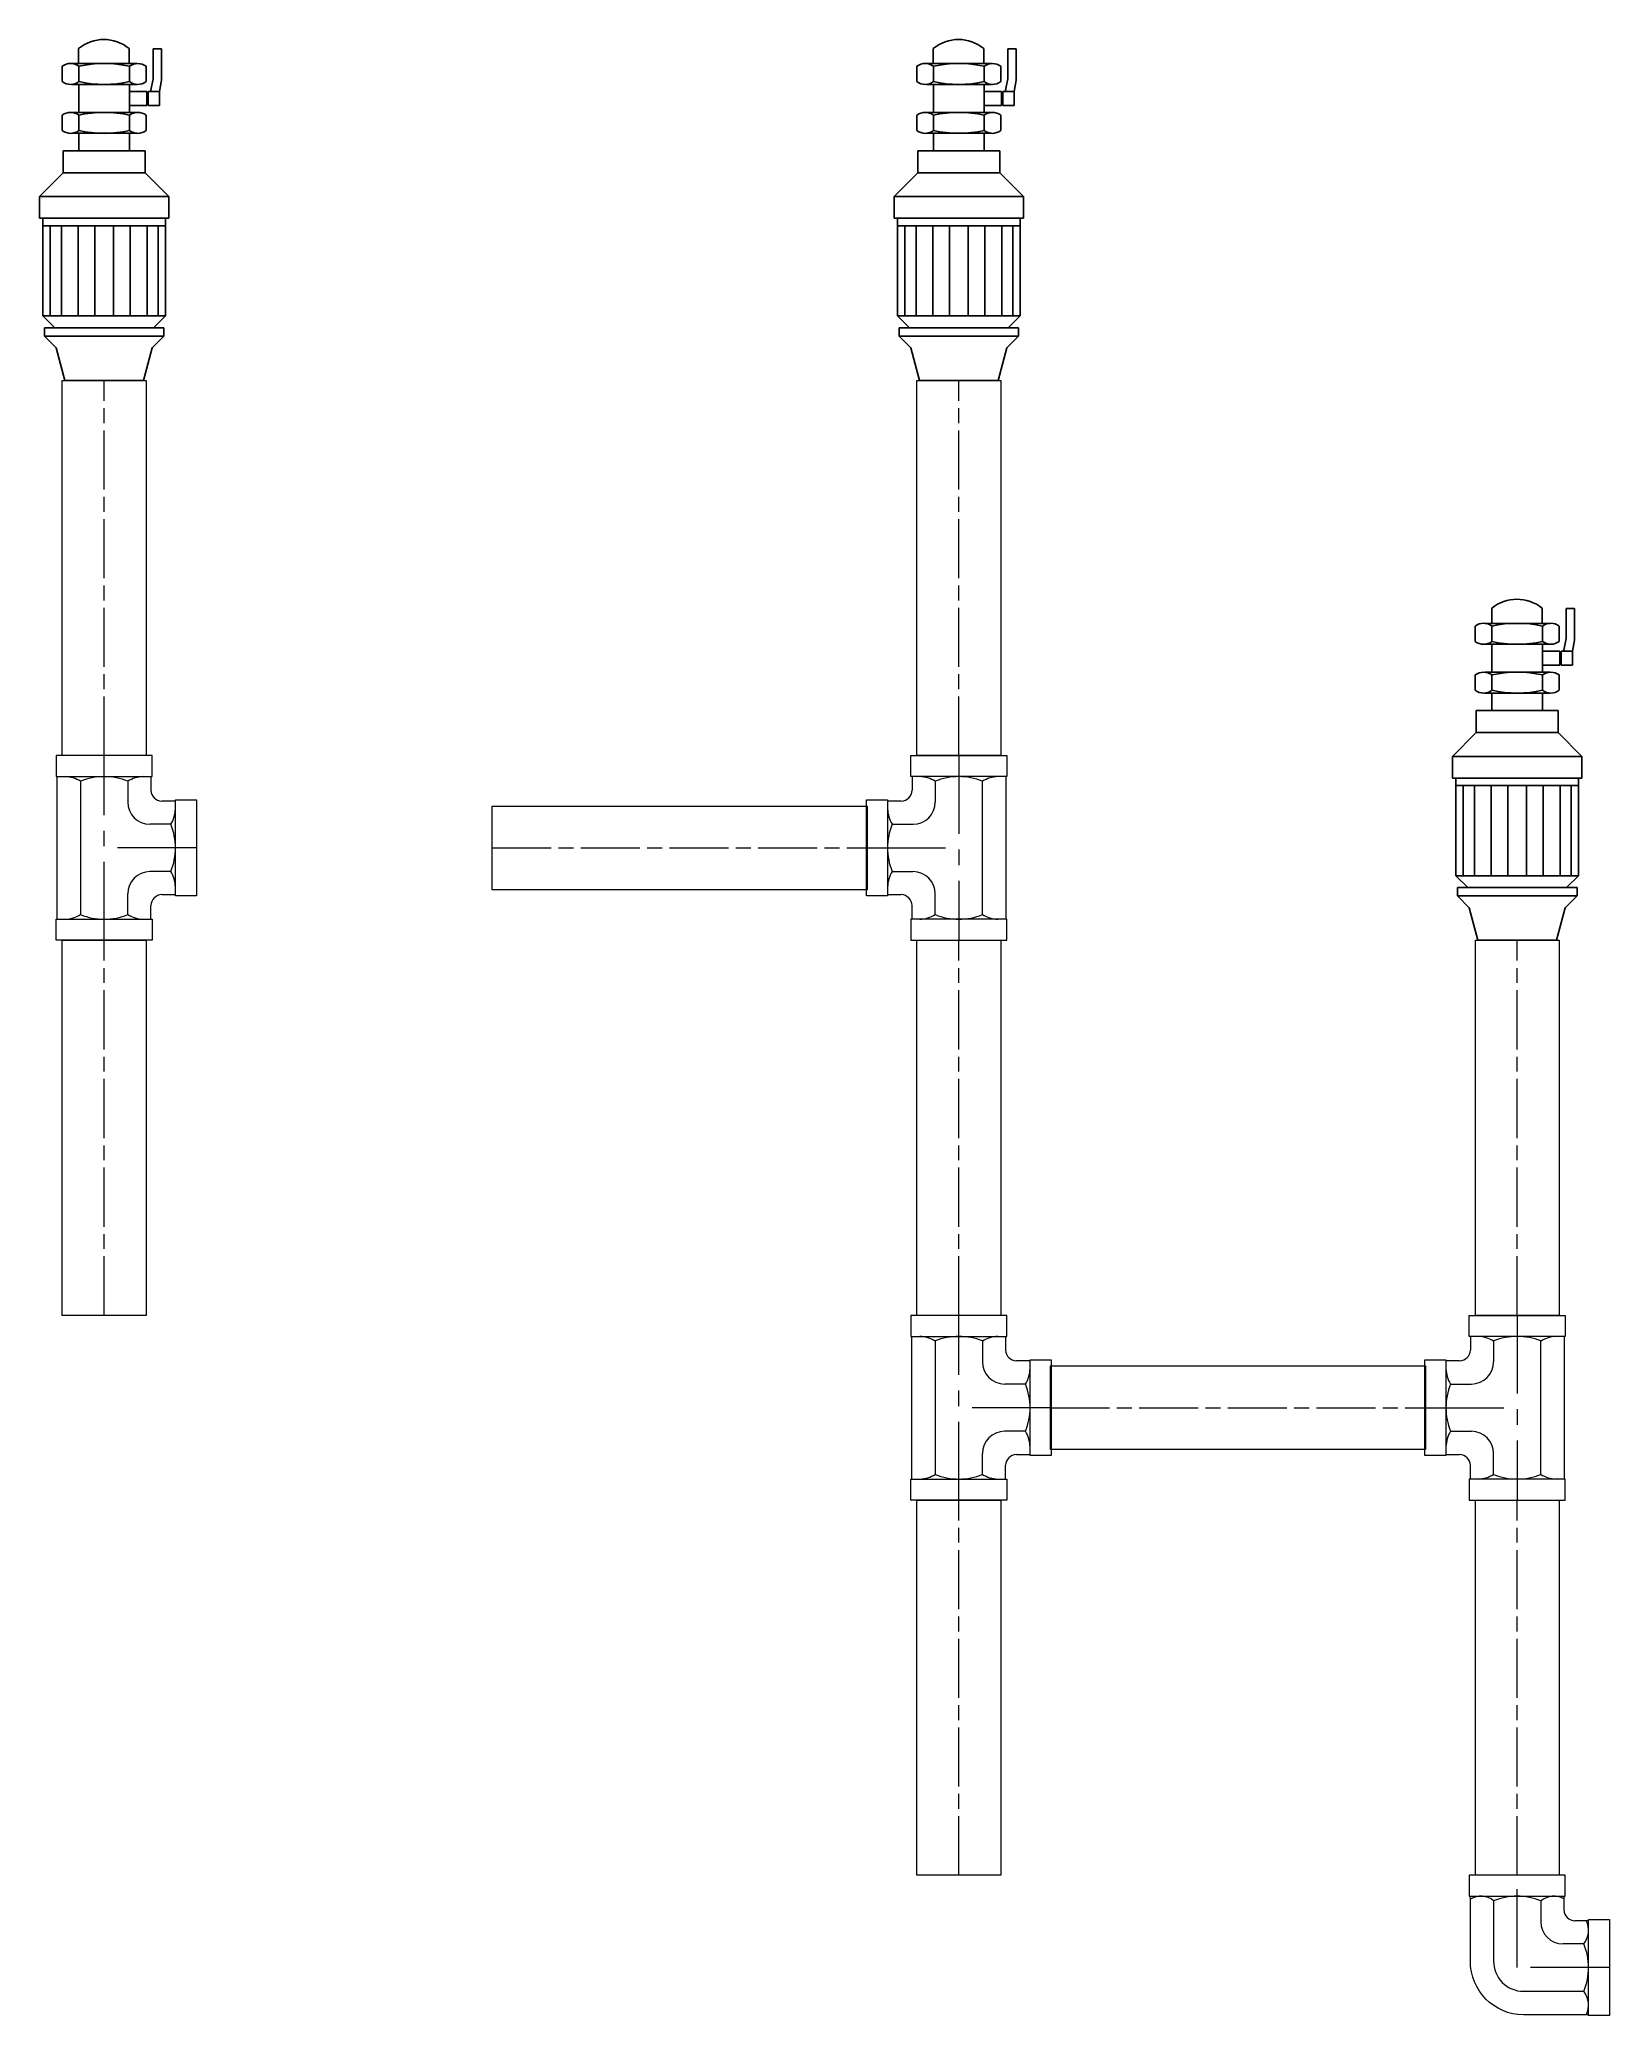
# Model space of a CAD drawing. Header units: millimetres. Extents: x 240 to 877, y 0 to 802.
import ezdxf

# ---------------------------------------------------------------- set-up
doc = ezdxf.new("R2010")
doc.units = ezdxf.units.MM
doc.linetypes.add('ACAD_ISO08W100', pattern=[36, 24, -3, 6, -3])
doc.linetypes.add('CENTER', pattern=[50.8, 31.75, -6.35, 6.35, -6.35])
doc.layers.add('1', color=7, linetype='Continuous')
doc.layers.add('CENTER', color=1, linetype='ACAD_ISO08W100', lineweight=0)

# ---------------------------------------------------------------- blocks, each defined once
blk = doc.blocks.new('1 PIPE')
at = {"layer": '1', "lineweight": 0}
blk.add_lwpolyline([(-152.31, 17), (0, 17), (0, -17), (-152.31, -17)], close=True, dxfattribs=at)
at = {"layer": 'CENTER', "lineweight": 0}
blk.add_line((-152.31, 0), (0, 0), dxfattribs=at)

msp = doc.modelspace()

# ---------------------------------------------------------------- linework, layer by layer
for p, q in [((255.88, 792.3, 22), (255.88, 798.42, 22)), ((276.38, 792.3, 22), (276.38, 798.42, 22)), ((289.51, 798.3, 22), (286.12, 798.3, 22)), ((286.12, 786.07, 22), (286.12, 798.3, 22)), ((289.51, 785.52, 22), (289.51, 798.3, 22)), ((602.83, 792.3, 22), (602.83, 798.42, 22)), ((623.34, 792.3, 22), (623.34, 798.42, 22)), ((636.46, 798.3, 22), (633.07, 798.3, 22)), ((633.07, 786.07, 22), (633.07, 798.3, 22)), ((636.46, 785.52, 22), (636.46, 798.3, 22)), ((249.22, 784.95, 22), (249.22, 791.17, 22)), ((253.07, 792.3, 22), (267.07, 792.3, 22)), ((256, 784.95, 22), (256, 791.17, 22)), ((267.07, 792.3, 22), (279.5, 792.3, 22)), ((276.5, 784.95, 22), (276.5, 791.17, 22)), ((283.28, 784.95, 22), (283.28, 791.17, 22)), ((285.24, 781.44, 22), (286.12, 786.07, 22)), ((596.17, 784.95, 22), (596.17, 791.17, 22)), ((600.02, 792.3, 22), (614.02, 792.3, 22)), ((602.95, 784.95, 22), (602.95, 791.17, 22)), ((614.02, 792.3, 22), (626.45, 792.3, 22)), ((623.45, 784.95, 22), (623.45, 791.17, 22)), ((630.23, 784.95, 22), (630.23, 791.17, 22)), ((632.19, 781.44, 22), (633.07, 786.07, 22)), ((267.07, 783.82, 22), (253.07, 783.82, 22)), ((256, 772.53, 22), (256, 783.83, 22)), ((267.07, 783.82, 22), (279.5, 783.82, 22)), ((276.5, 772.53, 22), (276.5, 783.83, 22)), ((276.5, 780.96, 22), (283.52, 780.96, 22)), ((283.52, 780.96, 22), (283.52, 775.31, 22)), ((283.52, 780.68, 22), (284.08, 780.68, 22)), ((284.08, 780.96, 22), (284.08, 775.31, 22)), ((284.08, 780.96, 22), (288.66, 780.96, 22)), ((285.24, 780.96, 22), (285.24, 781.44, 22)), ((288.66, 780.96, 22), (289.51, 785.52, 22)), ((288.66, 780.96, 22), (288.66, 775.31, 22)), ((614.02, 783.82, 22), (600.02, 783.82, 22)), ((602.95, 772.53, 22), (602.95, 783.83, 22)), ((614.02, 783.82, 22), (626.45, 783.82, 22)), ((623.45, 772.53, 22), (623.45, 783.83, 22)), ((623.45, 780.96, 22), (630.47, 780.96, 22)), ((630.47, 780.96, 22), (630.47, 775.31, 22)), ((630.47, 780.68, 22), (631.03, 780.68, 22)), ((631.03, 780.96, 22), (631.03, 775.31, 22)), ((631.03, 780.96, 22), (635.61, 780.96, 22)), ((632.19, 780.96, 22), (632.19, 781.44, 22)), ((635.61, 780.96, 22), (636.46, 785.52, 22)), ((635.61, 780.96, 22), (635.61, 775.31, 22)), ((249.22, 765.11, 22), (249.22, 771.33, 22)), ((253.07, 772.46, 22), (267.07, 772.46, 22)), ((256, 765.11, 22), (256, 771.33, 22)), ((267.07, 772.46, 22), (279.5, 772.46, 22)), ((276.5, 775.31, 22), (283.52, 775.31, 22)), ((276.5, 765.11, 22), (276.5, 771.33, 22)), ((283.28, 765.11, 22), (283.28, 771.33, 22)), ((283.52, 775.6, 22), (284.08, 775.6, 22)), ((284.08, 775.31, 22), (288.66, 775.31, 22)), ((596.17, 765.11, 22), (596.17, 771.33, 22)), ((600.02, 772.46, 22), (614.02, 772.46, 22)), ((602.95, 765.11, 22), (602.95, 771.33, 22)), ((614.02, 772.46, 22), (626.45, 772.46, 22)), ((623.45, 775.31, 22), (630.47, 775.31, 22)), ((623.45, 765.11, 22), (623.45, 771.33, 22)), ((630.23, 765.11, 22), (630.23, 771.33, 22)), ((630.47, 775.6, 22), (631.03, 775.6, 22)), ((631.03, 775.31, 22), (635.61, 775.31, 22)), ((267.07, 763.98, 22), (253.07, 763.98, 22)), ((256, 764.01, 22), (256, 756.91, 22)), ((267.07, 763.98, 22), (279.5, 763.98, 22)), ((276.5, 764.05, 22), (276.5, 756.87, 22)), ((614.02, 763.98, 22), (600.02, 763.98, 22)), ((602.95, 764.01, 22), (602.95, 756.91, 22)), ((614.02, 763.98, 22), (626.45, 763.98, 22)), ((623.45, 764.05, 22), (623.45, 756.87, 22)), ((249.64, 756.87, 22), (282.86, 756.87, 22)), ((249.64, 756.87, 22), (249.64, 747.93, 22)), ((282.86, 756.87, 22), (282.86, 747.93, 22)), ((596.59, 756.87, 22), (629.81, 756.87, 22)), ((596.59, 756.87, 22), (596.59, 747.93, 22)), ((629.81, 756.87, 22), (629.81, 747.93, 22)), ((249.64, 747.93, 22), (240, 738.29, 22)), ((249.64, 747.93, 22), (282.86, 747.93, 22)), ((282.86, 747.93, 22), (292.5, 738.29, 22)), ((596.59, 747.93, 22), (586.95, 738.29, 22)), ((596.59, 747.93, 22), (629.81, 747.93, 22)), ((629.81, 747.93, 22), (639.46, 738.29, 22)), ((240, 738.29, 22), (292.5, 738.29, 22)), ((240, 738.29, 22), (240, 729.48, 22)), ((292.5, 738.29, 22), (292.5, 729.48, 22)), ((586.95, 738.29, 22), (639.46, 738.29, 22)), ((586.95, 738.29, 22), (586.95, 729.48, 22)), ((639.46, 738.29, 22), (639.46, 729.48, 22)), ((240, 729.48, 22), (292.5, 729.48, 22)), ((241.36, 729.48, 22), (241.36, 726.48, 22)), ((241.36, 726.48, 22), (291.14, 726.48, 22)), ((241.36, 726.48, 22), (241.36, 689.84, 22)), ((244.3, 726.48, 22), (244.3, 689.84, 22)), ((248.87, 726.48, 22), (248.87, 689.84, 22)), ((255.68, 726.48, 22), (255.68, 689.84, 22)), ((262.5, 726.48, 22), (262.5, 689.84, 22)), ((270, 726.48, 22), (270, 689.84, 22)), ((276.82, 726.48, 22), (276.82, 689.84, 22)), ((283.64, 726.48, 22), (283.64, 689.84, 22)), ((288.2, 726.48, 22), (288.2, 689.84, 22)), ((291.14, 729.48, 22), (291.14, 726.48, 22)), ((291.14, 726.48, 22), (291.14, 689.84, 22)), ((586.95, 729.48, 22), (639.46, 729.48, 22)), ((588.31, 729.48, 22), (588.31, 726.48, 22)), ((588.31, 726.48, 22), (638.09, 726.48, 22)), ((588.31, 726.48, 22), (588.31, 689.84, 22)), ((591.25, 726.48, 22), (591.25, 689.84, 22)), ((595.82, 726.48, 22), (595.82, 689.84, 22)), ((602.64, 726.48, 22), (602.64, 689.84, 22)), ((609.45, 726.48, 22), (609.45, 689.84, 22)), ((616.95, 726.48, 22), (616.95, 689.84, 22)), ((623.77, 726.48, 22), (623.77, 689.84, 22)), ((630.59, 726.48, 22), (630.59, 689.84, 22)), ((635.15, 726.48, 22), (635.15, 689.84, 22)), ((638.09, 729.48, 22), (638.09, 726.48, 22)), ((638.09, 726.48, 22), (638.09, 689.84, 22)), ((241.36, 689.84, 22), (291.14, 689.84, 22)), ((241.36, 689.84, 22), (246.19, 685.02, 22)), ((291.14, 689.84, 22), (286.32, 685.02, 22)), ((588.31, 689.84, 22), (638.09, 689.84, 22)), ((588.31, 689.84, 22), (593.14, 685.02, 22)), ((638.09, 689.84, 22), (633.27, 685.02, 22)), ((246.19, 685.02, 22), (241.97, 685.02, 22)), ((241.97, 685.02, 22), (241.97, 681.68, 22)), ((246.19, 685.02, 22), (290.53, 685.02, 22)), ((290.53, 685.02, 22), (290.53, 681.68, 22)), ((593.14, 685.02, 22), (588.92, 685.02, 22)), ((588.92, 685.02, 22), (588.92, 681.68, 22)), ((593.14, 685.02, 22), (637.48, 685.02, 22)), ((637.48, 685.02, 22), (637.48, 681.68, 22)), ((241.97, 681.68, 22), (290.53, 681.68, 22)), ((241.97, 681.68, 22), (246.79, 676.85, 22)), ((246.79, 676.85, 22), (250.32, 663.68, 22)), ((285.71, 676.85, 22), (282.18, 663.68, 22)), ((290.53, 681.68, 22), (285.71, 676.85, 22)), ((588.92, 681.68, 22), (637.48, 681.68, 22)), ((588.92, 681.68, 22), (593.74, 676.85, 22)), ((593.74, 676.85, 22), (597.27, 663.68, 22)), ((632.66, 676.85, 22), (629.13, 663.68, 22)), ((637.48, 681.68, 22), (632.66, 676.85, 22)), ((250.32, 663.68, 22), (282.18, 663.68, 22)), ((597.27, 663.68, 22), (629.13, 663.68, 22)), ((829.51, 565.07, 22), (829.51, 571.2, 22)), ((850.01, 565.07, 22), (850.01, 571.2, 22)), ((863.14, 571.08, 22), (859.75, 571.08, 22)), ((859.75, 558.85, 22), (859.75, 571.08, 22)), ((863.14, 558.29, 22), (863.14, 571.08, 22)), ((822.85, 557.73, 22), (822.85, 563.94, 22)), ((826.7, 565.07, 22), (840.7, 565.07, 22)), ((829.63, 557.73, 22), (829.63, 563.94, 22)), ((840.7, 565.07, 22), (853.13, 565.07, 22)), ((850.13, 557.73, 22), (850.13, 563.94, 22)), ((856.91, 557.73, 22), (856.91, 563.94, 22)), ((840.7, 556.6, 22), (826.7, 556.6, 22)), ((829.63, 545.3, 22), (829.63, 556.6, 22)), ((840.7, 556.6, 22), (853.13, 556.6, 22)), ((850.13, 545.3, 22), (850.13, 556.6, 22)), ((850.13, 553.74, 22), (857.14, 553.74, 22)), ((857.14, 553.74, 22), (857.14, 548.09, 22)), ((857.14, 553.46, 22), (857.71, 553.46, 22)), ((857.71, 553.74, 22), (857.71, 548.09, 22)), ((857.71, 553.74, 22), (862.28, 553.74, 22)), ((858.87, 554.22, 22), (859.75, 558.85, 22)), ((858.87, 553.74, 22), (858.87, 554.22, 22)), ((862.28, 553.74, 22), (863.14, 558.29, 22)), ((862.28, 553.74, 22), (862.28, 548.09, 22)), ((850.13, 548.09, 22), (857.14, 548.09, 22)), ((857.14, 548.37, 22), (857.71, 548.37, 22)), ((857.71, 548.09, 22), (862.28, 548.09, 22)), ((822.85, 537.89, 22), (822.85, 544.1, 22)), ((826.7, 545.23, 22), (840.7, 545.23, 22)), ((829.63, 537.89, 22), (829.63, 544.1, 22)), ((840.7, 545.23, 22), (853.13, 545.23, 22)), ((850.13, 537.89, 22), (850.13, 544.1, 22)), ((856.91, 537.89, 22), (856.91, 544.1, 22)), ((823.27, 529.64, 22), (856.49, 529.64, 22)), ((823.27, 529.64, 22), (823.27, 520.71, 22)), ((840.7, 536.76, 22), (826.7, 536.76, 22)), ((829.63, 536.78, 22), (829.63, 529.68, 22)), ((840.7, 536.76, 22), (853.13, 536.76, 22)), ((850.13, 536.82, 22), (850.13, 529.64, 22)), ((856.49, 529.64, 22), (856.49, 520.71, 22)), ((823.27, 520.71, 22), (813.63, 511.06, 22)), ((823.27, 520.71, 22), (856.49, 520.71, 22)), ((856.49, 520.71, 22), (866.13, 511.06, 22)), ((813.63, 511.06, 22), (866.13, 511.06, 22)), ((813.63, 511.06, 22), (813.63, 502.25, 22)), ((866.13, 511.06, 22), (866.13, 502.25, 22)), ((813.63, 502.25, 22), (866.13, 502.25, 22)), ((814.99, 502.25, 22), (814.99, 499.25, 22)), ((814.99, 499.25, 22), (864.77, 499.25, 22)), ((814.99, 499.25, 22), (814.99, 462.61, 22)), ((817.93, 499.25, 22), (817.93, 462.61, 22)), ((822.49, 499.25, 22), (822.49, 462.61, 22)), ((829.31, 499.25, 22), (829.31, 462.61, 22)), ((836.13, 499.25, 22), (836.13, 462.61, 22)), ((843.63, 499.25, 22), (843.63, 462.61, 22)), ((850.45, 499.25, 22), (850.45, 462.61, 22)), ((857.27, 499.25, 22), (857.27, 462.61, 22)), ((861.83, 499.25, 22), (861.83, 462.61, 22)), ((864.77, 502.25, 22), (864.77, 499.25, 22)), ((864.77, 499.25, 22), (864.77, 462.61, 22)), ((814.99, 462.61, 22), (864.77, 462.61, 22)), ((814.99, 462.61, 22), (819.81, 457.79, 22)), ((819.81, 457.79, 22), (815.6, 457.79, 22)), ((815.6, 457.79, 22), (815.6, 454.45, 22)), ((819.81, 457.79, 22), (864.16, 457.79, 22)), ((864.77, 462.61, 22), (859.95, 457.79, 22)), ((864.16, 457.79, 22), (864.16, 454.45, 22)), ((815.6, 454.45, 22), (864.16, 454.45, 22)), ((815.6, 454.45, 22), (820.42, 449.63, 22)), ((820.42, 449.63, 22), (823.95, 436.46, 22)), ((859.34, 449.63, 22), (855.81, 436.46, 22)), ((864.16, 454.45, 22), (859.34, 449.63, 22)), ((823.95, 436.46, 22), (855.81, 436.46, 22))]:
    msp.add_line(p, q)
at = {"color": 1, "linetype": 'CENTER', "lineweight": 9}
for p, q in [((266.25, 436.46, 22), (266.25, 511.37, 22)), ((613.2, 511.37, 22), (613.2, 436.46, 22)), ((576.02, 473.91, 22), (613.2, 473.91, 22)), ((613.2, 209.23, 22), (613.2, 284.15, 22)), ((839.88, 284.15, 22), (839.88, 209.23, 22)), ((650.39, 246.69, 22), (613.2, 246.69, 22)), ((802.7, 246.69, 22), (839.88, 246.69, 22)), ((839.88, 19.46, 22), (839.88, 56.92, 22)), ((877.06, 19.46, 22), (839.88, 19.46, 22))]:
    msp.add_line(p, q, dxfattribs=at)
at = {"lineweight": 9}
for p, q in [((247.23, 444.97, 22), (247.23, 502.85, 22)), ((256.67, 500.99, 22), (256.67, 446.83, 22)), ((275.83, 500.99, 22), (275.83, 492.53, 22)), ((285.23, 502.85, 22), (285.23, 497.3, 22)), ((594.23, 502.85, 22), (594.23, 497.3, 22)), ((594.23, 502.85, 22), (594.23, 497.3, 22)), ((603.63, 500.99, 22), (603.63, 492.53, 22)), ((622.78, 446.83, 22), (622.79, 501, 22)), ((632.23, 502.85, 22), (632.23, 444.97, 22)), ((295.19, 492.89, 22), (289.63, 492.89, 22)), ((293.33, 483.49, 22), (284.87, 483.49, 22)), ((586.12, 483.49, 22), (594.58, 483.49, 22)), ((293.33, 464.34, 22), (284.87, 464.34, 22)), ((586.12, 464.34, 22), (594.58, 464.34, 22)), ((275.83, 446.83, 22), (275.83, 455.29, 22)), ((285.23, 444.97, 22), (285.23, 450.53, 22)), ((285.23, 444.97, 22), (285.23, 450.53, 22)), ((584.26, 454.94, 22), (589.82, 454.94, 22)), ((594.23, 444.97, 22), (594.23, 450.53, 22)), ((603.63, 446.83, 22), (603.63, 455.29, 22)), ((594.18, 217.75, 22), (594.18, 275.63, 22)), ((603.63, 273.77, 22), (603.62, 219.6, 22)), ((622.78, 273.77, 22), (622.78, 265.31, 22)), ((632.18, 275.63, 22), (632.18, 270.07, 22)), ((820.91, 275.63, 22), (820.91, 270.07, 22)), ((820.91, 275.63, 22), (820.91, 270.07, 22)), ((830.3, 273.77, 22), (830.3, 265.31, 22)), ((849.46, 219.61, 22), (849.46, 273.77, 22)), ((858.9, 275.63, 22), (858.9, 217.75, 22)), ((642.14, 265.66, 22), (636.58, 265.66, 22)), ((640.28, 256.27, 22), (631.82, 256.27, 22)), ((812.8, 256.27, 22), (821.26, 256.27, 22)), ((640.28, 237.11, 22), (631.82, 237.11, 22)), ((812.8, 237.11, 22), (821.26, 237.11, 22)), ((622.78, 219.61, 22), (622.78, 228.07, 22)), ((810.94, 227.71, 22), (816.5, 227.71, 22)), ((830.3, 219.61, 22), (830.3, 228.07, 22)), ((632.18, 217.75, 22), (632.18, 223.31, 22)), ((632.18, 217.75, 22), (632.18, 223.31, 22)), ((820.91, 217.75, 22), (820.91, 223.31, 22)), ((858.85, 48.4, 22), (858.85, 42.84, 22)), ((849.46, 46.54, 22), (849.46, 38.08, 22)), ((868.82, 38.44, 22), (863.26, 38.44, 22)), ((866.96, 29.04, 22), (858.5, 29.04, 22))]:
    msp.add_line(p, q, dxfattribs=at)
at = {"color": 7, "linetype": 'CENTER', "lineweight": 9}
msp.add_line((303.44, 473.91, 22), (266.25, 473.91, 22), dxfattribs=at)
at = {"lineweight": 9, "elevation": 22}
for points in [[(820.85, 22.1), (820.85, 48.4)], [(868.82, 0.25), (842.4, 0.25), (842.4, 0.27)]]:
    msp.add_lwpolyline(points, dxfattribs=at)
msp.add_lwpolyline([(830.3, 46.54), (830.3, 22.1, 0.414914), (842.4, 9.81), (866.96, 9.81)], format="xyb", dxfattribs=at)
for centre, radius, start, end in [((266.13, 785.71, 22), 16.33, 51.11321, 128.88679), ((613.08, 785.71, 22), 16.33, 51.11321, 128.88679), ((252.61, 786.74, 22), 5.58, 52.55097, 127.44903), ((266.25, 746.34, 22), 45.99, 77.1201, 102.8799), ((279.89, 786.71, 22), 5.6, 52.7142, 127.2858), ((599.56, 786.74, 22), 5.58, 52.55097, 127.44903), ((613.2, 746.34, 22), 45.99, 77.1201, 102.8799), ((626.84, 786.71, 22), 5.6, 52.7142, 127.2858), ((252.61, 789.38, 22), 5.58, 232.55097, 307.44903), ((266.25, 829.78, 22), 45.99, 257.1201, 282.8799), ((279.89, 789.4, 22), 5.6, 232.7142, 307.2858), ((599.56, 789.38, 22), 5.58, 232.55097, 307.44903), ((613.2, 829.78, 22), 45.99, 257.1201, 282.8799), ((626.84, 789.4, 22), 5.6, 232.7142, 307.2858), ((252.61, 766.9, 22), 5.58, 52.55097, 127.44903), ((266.25, 726.49, 22), 45.99, 77.1201, 102.8799), ((279.89, 766.87, 22), 5.6, 52.7142, 127.2858), ((599.56, 766.9, 22), 5.58, 52.55097, 127.44903), ((613.2, 726.49, 22), 45.99, 77.1201, 102.8799), ((626.84, 766.87, 22), 5.6, 52.7142, 127.2858), ((252.61, 769.54, 22), 5.58, 232.55097, 307.44903), ((266.25, 809.94, 22), 45.99, 257.1201, 282.8799), ((279.89, 769.56, 22), 5.6, 232.7142, 307.2858), ((599.56, 769.54, 22), 5.58, 232.55097, 307.44903), ((613.2, 809.94, 22), 45.99, 257.1201, 282.8799), ((626.84, 769.56, 22), 5.6, 232.7142, 307.2858), ((839.76, 558.49, 22), 16.33, 51.11321, 128.88679), ((826.24, 559.51, 22), 5.58, 52.55097, 127.44903), ((839.88, 519.11, 22), 45.99, 77.1201, 102.8799), ((853.52, 559.49, 22), 5.6, 52.7142, 127.2858), ((826.24, 562.15, 22), 5.58, 232.55097, 307.44903), ((839.88, 602.56, 22), 45.99, 257.1201, 282.8799), ((853.52, 562.18, 22), 5.6, 232.7142, 307.2858), ((826.24, 539.67, 22), 5.58, 52.55097, 127.44903), ((826.24, 542.31, 22), 5.58, 232.55097, 307.44903), ((839.88, 499.27, 22), 45.99, 77.1201, 102.8799), ((839.88, 582.72, 22), 45.99, 257.1201, 282.8799), ((853.52, 539.65, 22), 5.6, 52.7142, 127.2858), ((853.52, 542.34, 22), 5.6, 232.7142, 307.2858)]:
    msp.add_arc(centre, radius, start, end)
at = {"lineweight": 9}
for centre, radius, start, end in [((289.87, 497.53, 22), 4.65, 182.90363, 267.09637), ((589.59, 497.53, 22), 4.65, 272.90363, 357.09637), ((284.95, 492.61, 22), 9.12, 180.45065, 269.12401), ((594.51, 492.61, 22), 9.12, 270.87599, 359.54935), ((284.95, 455.22, 22), 9.12, 90.87599, 179.54935), ((594.51, 455.22, 22), 9.12, 0.45065, 89.12401), ((289.87, 450.3, 22), 4.65, 92.90363, 177.09637), ((589.59, 450.3, 22), 4.65, 2.90363, 87.09637), ((631.9, 265.38, 22), 9.12, 180.45065, 269.12401), ((636.82, 270.31, 22), 4.65, 182.90363, 267.09637), ((816.26, 270.31, 22), 4.65, 272.90363, 357.09637), ((821.19, 265.38, 22), 9.12, 270.87599, 359.54935), ((631.9, 228, 22), 9.12, 90.87599, 179.54935), ((821.19, 228, 22), 9.12, 0.45065, 89.12401), ((636.82, 223.07, 22), 4.65, 92.90363, 177.09637), ((816.26, 223.07, 22), 4.65, 2.90363, 87.09637), ((863.5, 43.08, 22), 4.65, 182.90363, 267.09637), ((858.57, 38.15, 22), 9.12, 180.45065, 269.12401)]:
    msp.add_arc(centre, radius, start, end, dxfattribs=at)
msp.add_open_spline([(842.4, 0.27, 22), (830.5, 0.27, 22), (820.85, 10.05, 22), (820.85, 22.1, 22)], degree=3, dxfattribs=at)
at = {"layer": '1', "lineweight": 0}
for p, q in [((246.79, 511.37, 22), (246.79, 502.85, 22)), ((285.71, 511.37, 22), (246.79, 511.37, 22)), ((285.71, 502.85, 22), (285.71, 511.37, 22)), ((593.74, 502.85, 22), (593.74, 511.37, 22)), ((593.74, 511.37, 22), (632.67, 511.37, 22)), ((632.67, 511.37, 22), (632.67, 502.85, 22)), ((246.79, 502.85, 22), (285.71, 502.85, 22)), ((632.67, 502.85, 22), (593.74, 502.85, 22)), ((632.23, 502.85, 22), (594.23, 502.85, 22)), ((295.19, 454.45, 22), (295.19, 493.38, 22)), ((575.75, 493.38, 22), (584.26, 493.38, 22)), ((575.75, 454.45, 22), (575.75, 493.38, 22)), ((584.26, 493.38, 22), (584.26, 454.45, 22)), ((589.82, 492.89, 22), (584.26, 492.89, 22)), ((289.63, 454.94, 22), (295.19, 454.94, 22)), ((584.26, 454.45, 22), (575.75, 454.45, 22)), ((246.79, 436.46, 22), (246.79, 444.97, 22)), ((246.79, 444.97, 22), (285.71, 444.97, 22)), ((247.23, 444.97, 22), (285.23, 444.97, 22)), ((285.71, 444.97, 22), (285.71, 436.46, 22)), ((632.67, 444.97, 22), (593.74, 444.97, 22)), ((593.74, 444.97, 22), (593.74, 436.46, 22)), ((632.67, 436.46, 22), (632.67, 444.97, 22)), ((285.71, 436.46, 22), (246.79, 436.46, 22)), ((593.74, 436.46, 22), (632.67, 436.46, 22)), ((593.74, 284.15, 22), (593.74, 275.63, 22)), ((632.67, 284.15, 22), (593.74, 284.15, 22)), ((632.67, 275.63, 22), (632.67, 284.15, 22)), ((820.42, 275.63, 22), (820.42, 284.15, 22)), ((820.42, 284.15, 22), (859.34, 284.15, 22)), ((859.34, 284.15, 22), (859.34, 275.63, 22)), ((593.74, 275.63, 22), (632.67, 275.63, 22)), ((859.34, 275.63, 22), (820.42, 275.63, 22)), ((858.9, 275.63, 22), (820.91, 275.63, 22)), ((642.14, 227.23, 22), (642.14, 266.15, 22)), ((642.14, 266.15, 22), (650.66, 266.15, 22)), ((650.66, 266.15, 22), (650.66, 227.23, 22)), ((802.42, 266.15, 22), (810.94, 266.15, 22)), ((802.42, 227.23, 22), (802.42, 266.15, 22)), ((810.94, 266.15, 22), (810.94, 227.23, 22)), ((816.5, 265.66, 22), (810.94, 265.66, 22)), ((636.58, 227.71, 22), (642.14, 227.71, 22)), ((650.66, 227.23, 22), (642.14, 227.23, 22)), ((810.94, 227.23, 22), (802.42, 227.23, 22)), ((593.74, 209.23, 22), (593.74, 217.75, 22)), ((593.74, 217.75, 22), (632.67, 217.75, 22)), ((594.18, 217.75, 22), (632.18, 217.75, 22)), ((632.67, 217.75, 22), (632.67, 209.23, 22)), ((859.34, 217.75, 22), (820.42, 217.75, 22)), ((820.42, 217.75, 22), (820.42, 209.23, 22)), ((859.34, 209.23, 22), (859.34, 217.75, 22)), ((632.67, 209.23, 22), (593.74, 209.23, 22)), ((820.42, 209.23, 22), (859.34, 209.23, 22))]:
    msp.add_line(p, q, dxfattribs=at)
at = {"layer": '1', "color": 7, "lineweight": 0}
for p, q in [((295.19, 493.38, 22), (303.71, 493.38, 22)), ((303.71, 493.38, 22), (303.71, 454.45, 22)), ((303.71, 454.45, 22), (295.19, 454.45, 22))]:
    msp.add_line(p, q, dxfattribs=at)
at = {"layer": '1', "lineweight": 0, "elevation": 22}
for points in [[(820.42, 56.92), (820.42, 48.4), (859.34, 48.4), (859.34, 56.92)], [(877.34, 0), (868.82, 0), (868.82, 38.92), (877.34, 38.92)]]:
    msp.add_lwpolyline(points, close=True, dxfattribs=at)
at = {"layer": '1', "lineweight": 0}
for centre, radius, start, end in [((249.79, 489.26, 22), 13.6, 59.58075, 87.4914), ((266.25, 477.24, 22), 25.61, 68.03802, 111.96198), ((282.72, 489.26, 22), 13.6, 92.5086, 120.41925), ((596.74, 489.26, 22), 13.6, 59.58075, 87.4914), ((613.2, 477.24, 22), 25.61, 68.03802, 111.96198), ((629.67, 489.26, 22), 13.6, 92.5086, 120.41925), ((281.6, 490.38, 22), 13.6, 329.58075, 357.4914), ((597.85, 490.38, 22), 13.59, 182.50137, 210.42647), ((269.58, 473.91, 22), 25.61, 338.03737, 21.96263), ((609.87, 473.91, 22), 25.61, 158.03737, 201.96263), ((281.61, 457.45, 22), 13.59, 2.50137, 30.42647), ((597.85, 457.45, 22), 13.6, 149.58075, 177.4914), ((249.79, 458.56, 22), 13.6, 272.5086, 300.41925), ((266.25, 470.58, 22), 25.61, 248.03802, 291.96198), ((282.72, 458.56, 22), 13.6, 239.58075, 267.4914), ((596.74, 458.56, 22), 13.6, 272.5086, 300.41925), ((613.2, 470.58, 22), 25.61, 248.03802, 291.96198), ((629.67, 458.56, 22), 13.6, 239.58075, 267.4914), ((596.74, 262.04, 22), 13.6, 59.58075, 87.4914), ((613.2, 250.02, 22), 25.61, 68.03802, 111.96198), ((629.67, 262.04, 22), 13.6, 92.5086, 120.41925), ((823.42, 262.04, 22), 13.6, 59.58075, 87.4914), ((839.88, 250.02, 22), 25.61, 68.03802, 111.96198), ((856.34, 262.04, 22), 13.6, 92.5086, 120.41925), ((628.55, 263.15, 22), 13.6, 329.58075, 357.4914), ((824.52, 263.15, 22), 13.59, 182.50137, 210.42647), ((616.53, 246.69, 22), 25.61, 338.03737, 21.96263), ((836.55, 246.69, 22), 25.61, 158.03737, 201.96263), ((628.56, 230.23, 22), 13.59, 2.50137, 30.42647), ((824.53, 230.22, 22), 13.6, 149.58075, 177.4914), ((596.74, 231.34, 22), 13.6, 272.5086, 300.41925), ((613.2, 243.36, 22), 25.61, 248.03802, 291.96198), ((629.67, 231.34, 22), 13.6, 239.58075, 267.4914), ((823.42, 231.34, 22), 13.6, 272.5086, 300.41925), ((839.88, 243.36, 22), 25.61, 248.03802, 291.96198), ((856.34, 231.34, 22), 13.6, 239.58075, 267.4914), ((825.11, 40.3, 22), 8.12, 50.22339, 121.62808), ((839.88, 22.79, 22), 25.61, 68.03802, 111.96198), ((854.79, 39.84, 22), 8.56, 61.63305, 128.4994), ((860.02, 34.45, 22), 8.8, 322.05524, 26.95499), ((843.01, 19.42, 22), 25.8, 338.12257, 21.87743), ((859.65, 4.27, 22), 9.17, 333.99059, 37.13654)]:
    msp.add_arc(centre, radius, start, end, dxfattribs=at)

# ---------------------------------------------------------------- block references
at = {"layer": '1', "lineweight": 0, "rotation": 90}
for p in [(266.25, 663.68, 22), (613.2, 663.68, 22), (266.25, 436.46, 22), (613.2, 436.46, 22), (839.88, 436.46, 22), (613.2, 209.23, 22), (839.88, 209.23, 22)]:
    msp.add_blockref('1 PIPE', p, dxfattribs=at)
at = {"layer": '1', "color": 7, "lineweight": 0}
msp.add_blockref('1 PIPE', (576.02, 473.91, 22), dxfattribs=at)
at = {"layer": '1', "lineweight": 0}
msp.add_blockref('1 PIPE', (802.7, 246.69, 22), dxfattribs=at)

doc.saveas('drawing.dxf')
